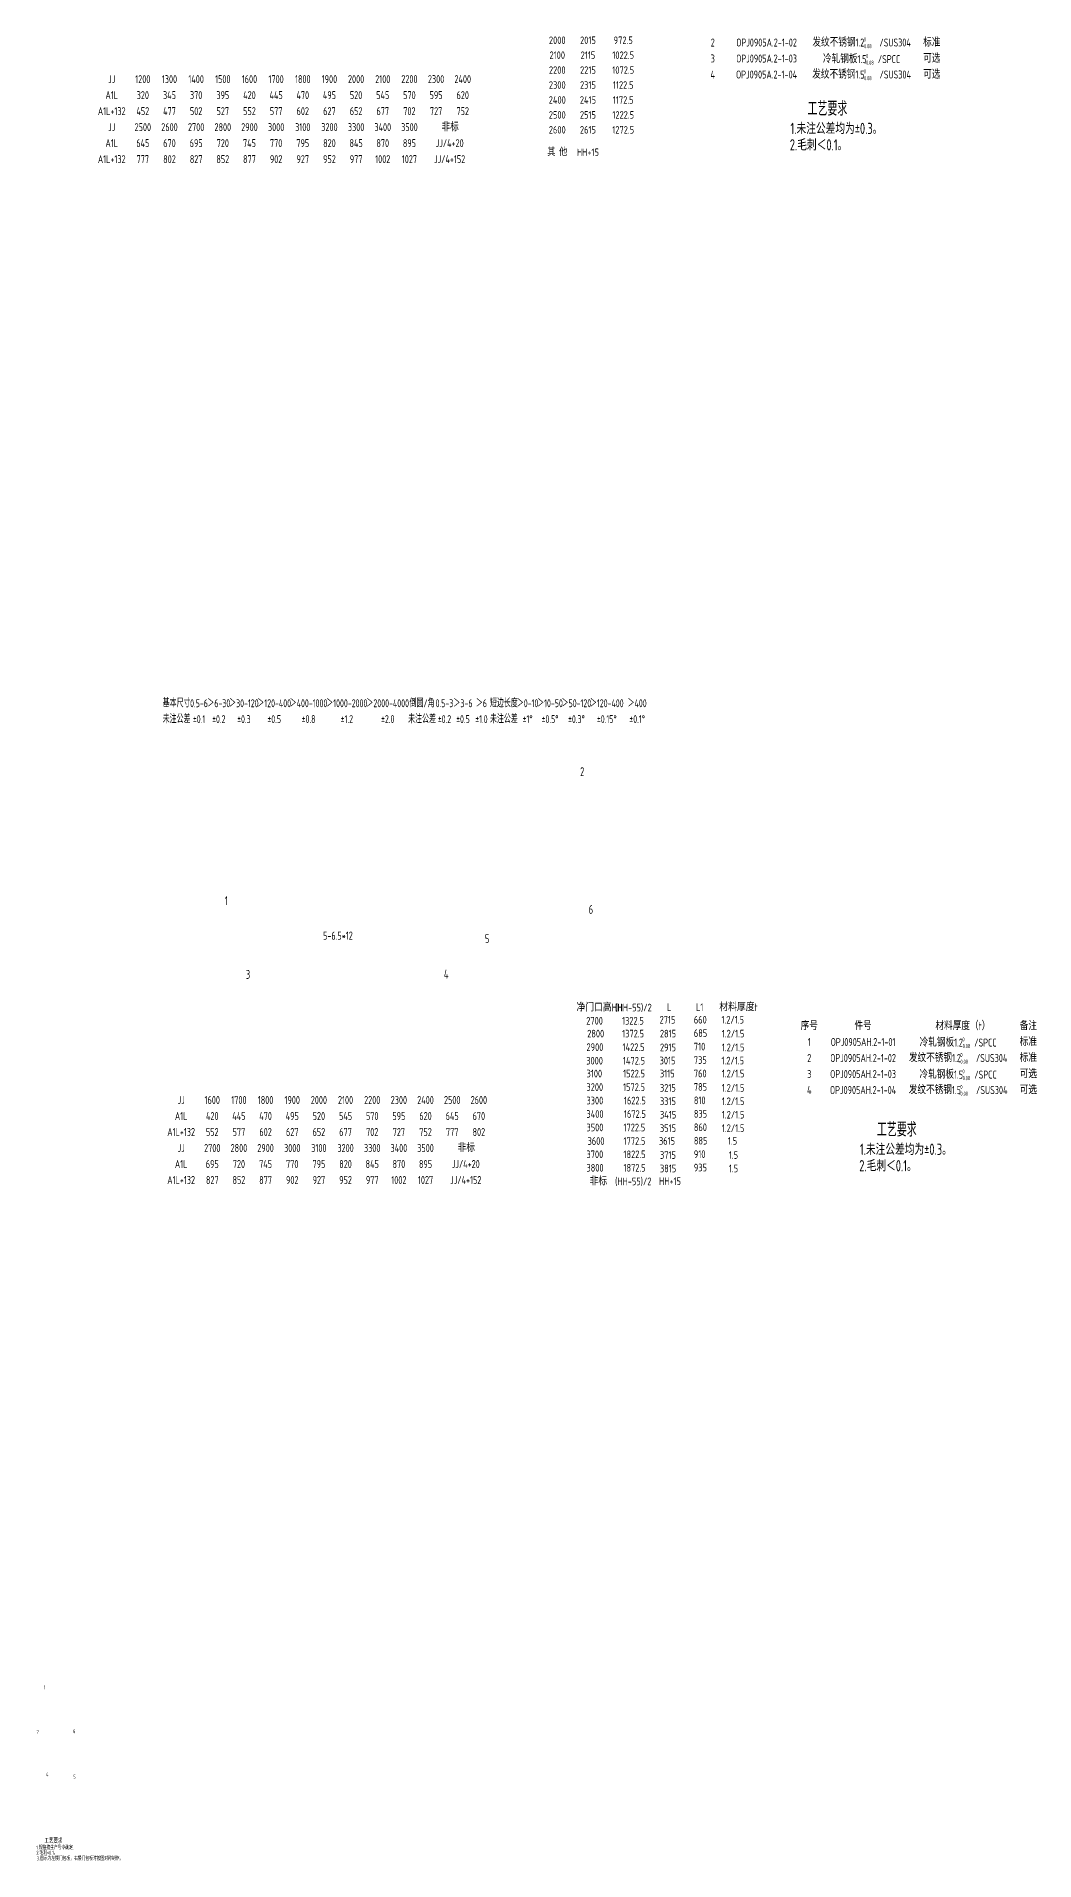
# Model space of a CAD drawing. Header units: inches. Extents: x 14216 to 120088, y -28810 to 23559.
# Drawn here: x 40628 to 43997, y -7037 to -882 of the extents above; entities that cross this region are included whole.
import ezdxf
from ezdxf.enums import TextEntityAlignment as Align

# ---------------------------------------------------------------- set-up
doc = ezdxf.new("R2010")
doc.units = ezdxf.units.IN
doc.header["$LTSCALE"] = 0.3
doc.header["$MEASUREMENT"] = 0
for name, color, linetype in [('2', 2, 'Continuous'), ('2细实线', 2, 'Continuous'), ('7', 4, 'Continuous')]:
    doc.layers.add(name, color=color, linetype=linetype)
doc.layers.add('粗实线', color=7, linetype='Continuous', lineweight=30)
doc.styles.add('HZ', font='isocp2.shx', dxfattribs={"width": 0.7, "bigfont": 'hztxt.shx'})

msp = doc.modelspace()

# ---------------------------------------------------------------- texts
at = {"layer": '2', "style": 'HZ', "width": 0.8}
for s, height, p in [('2000', 25.2, (42386, -894.2)), ('2015', 25.2, (42489.6, -894.2)), ('972.5', 25.2, (42608.6, -894.2)), ('2', 27, (42910.9, -902)), ('OPJ0905A.2-1-02', 27, (43092.6, -902)), ('发纹不锈钢1.2    /SUS304 ', 27, (43419.8, -902)), ('标准', 27, (43650.5, -902)), ('2200', 25.2, (42386, -995)), ('2100', 25.2, (42386, -944.6)), ('2215', 25.2, (42489.6, -995)), ('2115', 25.2, (42489.6, -944.6)), ('1072.5', 25.2, (42608.6, -995)), ('1022.5', 25.2, (42608.6, -944.6)), ('3', 27, (42910.9, -956)), ('OPJ0905A.2-1-03', 27, (43092.6, -956)), ('冷轧钢板1.5   /SPCC', 27, (43413.3, -958)), ('可选', 27, (43650.5, -956)), ('2300', 25.2, (42386, -1045.4)), ('2315', 25.2, (42489.6, -1045.4)), ('1122.5', 25.2, (42608.6, -1045.4)), ('4', 27, (42910.9, -1010)), ('OPJ0905A.2-1-04', 27, (43092.6, -1010)), ('发纹不锈钢1.5    /SUS304 ', 27, (43419.8, -1010)), ('可选', 27, (43650.5, -1010)), ('2500', 25.2, (42386, -1146.2)), ('2515', 25.2, (42489.6, -1146.2)), ('1222.5', 25.2, (42608.6, -1146.2)), ('2600', 25.2, (42386, -1196.6)), ('2615', 25.2, (42489.6, -1196.6)), ('1272.5', 25.2, (42608.6, -1196.6)), ('其 他', 25.2, (42386, -1272.2)), ('HH+15', 25.2, (42489.6, -1272.2)), ('序号', 27, (43236.7, -4220.9)), ('件号', 27, (43418.4, -4220.9)), ('材料厚度（t）', 27, (43755.3, -4220.9)), ('备注', 27, (43976.3, -4220.9)), ('1', 27, (43236.7, -4274.9)), ('OPJ0905AH.2-1-01', 27, (43418.4, -4274.9)), ('冷轧钢板1.2   /SPCC', 27, (43739.1, -4276.8)), ('标准', 27, (43976.3, -4274.9)), ('3', 27, (43236.7, -4382.9)), ('2', 27, (43236.7, -4328.9)), ('OPJ0905AH.2-1-03', 27, (43418.4, -4382.9)), ('OPJ0905AH.2-1-02', 27, (43418.4, -4328.9)), ('发纹不锈钢1.2    /SUS304 ', 27, (43745.6, -4328.9)), ('冷轧钢板1.5   /SPCC', 27, (43739.1, -4384.8)), ('标准', 27, (43976.3, -4328.9)), ('可选', 27, (43976.3, -4382.9)), ('4', 27, (43236.7, -4436.9)), ('OPJ0905AH.2-1-04', 27, (43418.4, -4436.9)), ('发纹不锈钢1.5    /SUS304 ', 27, (43745.6, -4436.9)), ('可选', 27, (43976.3, -4436.9))]:
    msp.add_text(s, height=height, dxfattribs=at).set_placement(p, align=Align.MIDDLE_CENTER)
at = {"layer": '2', "color": 3, "style": 'HZ', "width": 0.8}
for s, p in [('2400', (42386, -1095.8)), ('2415', (42489.6, -1095.8)), ('1172.5', (42608.6, -1095.8))]:
    msp.add_text(s, height=25.2, dxfattribs=at).set_placement(p, align=Align.MIDDLE_CENTER)
at = {"layer": '2', "color": 6, "style": 'HZ'}
for s, height, width, p in [('1.未注公差均为±0.3。', 38, 0.75, (43173.3, -1210.9)), ('2.毛刺＜0.1。', 38, 0.75, (43171.1, -1266.3)), ('1.未注公差均为±0.3。', 38, 0.75, (43407.7, -4655.9)), ('2.毛刺＜0.1。', 38, 0.75, (43405.5, -4711.3)), ('1.规格按生产号令确定.', 13.5, 0.7, (40627.5, -6999.8)), ('2.毛刺≤0.1。', 13.5, 0.7, (40627.5, -7017.5)), ('3.图示为左慢门包板，右慢门包板时按图对称制作。', 13.5, 0.7, (40629.2, -7036.5))]:
    msp.add_text(s, height=height, dxfattribs=dict(at, width=width)).set_placement(p)
at = {"layer": '2', "color": 4, "style": 'HZ', "width": 0.7}
for s, p in [('2', (42463.2, -3377.6)), ('1', (41263.6, -3813.1)), ('6', (42492.2, -3842.3)), ('5', (42141.8, -3941.2)), ('3', (41334.8, -4061.8)), ('4', (42003.3, -4060.8))]:
    msp.add_text(s, height=30, dxfattribs=at).set_placement(p)
at = {"layer": '2', "char_height": 13.73, "attachment_point": 1, "style": 'HZ'}
for insert in [(43414.2, -884.6), (43421.4, -940.1), (43414.2, -992.6), (43747.2, -4259), (43740, -4311.4), (43747.2, -4367), (43740, -4419.4)]:
    msp.add_mtext(' 0\\P-0.08', dxfattribs=dict(at, insert=insert))
at = {"layer": '2', "color": 6, "insert": (41645.4, -3916), "char_height": 28, "attachment_point": 5, "style": 'HZ'}
msp.add_mtext('5-6.5*12', dxfattribs=at)
at = {"layer": '2细实线', "style": 'HZ', "width": 0.8}
for s, p in [('JJ', (40881.9, -1025.6)), ('1200', (40986.9, -1025.6)), ('1300', (41076.9, -1025.6)), ('1400', (41166.9, -1025.6)), ('1500', (41256.9, -1025.6)), ('1600', (41346.9, -1025.6)), ('1700', (41436.9, -1025.6)), ('1800', (41526.9, -1025.6)), ('1900', (41616.9, -1025.6)), ('2000', (41706.9, -1025.6)), ('2100', (41796.9, -1025.6)), ('2200', (41886.9, -1025.6)), ('2300', (41976.9, -1025.6)), ('2400', (42066.9, -1025.6)), ('A1L', (40881.9, -1079.6)), ('320', (40986.9, -1079.6)), ('345', (41076.9, -1079.6)), ('370', (41166.9, -1079.6)), ('395', (41256.9, -1079.6)), ('420', (41346.9, -1079.6)), ('445', (41436.9, -1079.6)), ('470', (41526.9, -1079.6)), ('495', (41616.9, -1079.6)), ('520', (41706.9, -1079.6)), ('545', (41796.9, -1079.6)), ('570', (41886.9, -1079.6)), ('595', (41976.9, -1079.6)), ('620', (42066.9, -1079.6)), ('A1L+132', (40881.9, -1133.6)), ('452', (40986.9, -1133.6)), ('477', (41076.9, -1133.6)), ('502', (41166.9, -1133.6)), ('527', (41256.9, -1133.6)), ('552', (41346.9, -1133.6)), ('577', (41436.9, -1133.6)), ('602', (41526.9, -1133.6)), ('627', (41616.9, -1133.6)), ('652', (41706.9, -1133.6)), ('677', (41796.9, -1133.6)), ('702', (41886.9, -1133.6)), ('727', (41976.9, -1133.6)), ('752', (42066.9, -1133.6)), ('A1L', (40881.9, -1241.6)), ('JJ', (40881.9, -1187.6)), ('2500', (40986.9, -1187.6)), ('645', (40986.9, -1241.6)), ('2600', (41076.9, -1187.6)), ('670', (41076.9, -1241.6)), ('2700', (41166.9, -1187.6)), ('695', (41166.9, -1241.6)), ('2800', (41256.9, -1187.6)), ('720', (41256.9, -1241.6)), ('2900', (41346.9, -1187.6)), ('745', (41346.9, -1241.6)), ('3000', (41436.9, -1187.6)), ('770', (41436.9, -1241.6)), ('3100', (41526.9, -1187.6)), ('795', (41526.9, -1241.6)), ('3200', (41616.9, -1187.6)), ('820', (41616.9, -1241.6)), ('3300', (41706.9, -1187.6)), ('845', (41706.9, -1241.6)), ('3400', (41796.9, -1187.6)), ('870', (41796.9, -1241.6)), ('3500', (41886.9, -1187.6)), ('895', (41886.9, -1241.6)), ('JJ/4+20', (42022.7, -1241.6)), ('非标', (42024.5, -1187.6)), ('A1L+132', (40881.9, -1295.6)), ('777', (40986.9, -1295.6)), ('802', (41076.9, -1295.6)), ('827', (41166.9, -1295.6)), ('852', (41256.9, -1295.6)), ('877', (41346.9, -1295.6)), ('902', (41436.9, -1295.6)), ('927', (41526.9, -1295.6)), ('952', (41616.9, -1295.6)), ('977', (41706.9, -1295.6)), ('1002', (41796.9, -1295.6)), ('1027', (41886.9, -1295.6)), ('JJ/4+152', (42022.7, -1295.6)), ('JJ', (41116.3, -4470.6)), ('1600', (41221.3, -4470.6)), ('1700', (41311.3, -4470.6)), ('1800', (41401.3, -4470.6)), ('1900', (41491.3, -4470.6)), ('2000', (41581.3, -4470.6)), ('2100', (41671.3, -4470.6)), ('2200', (41761.3, -4470.6)), ('2300', (41851.3, -4470.6)), ('2400', (41941.3, -4470.6)), ('2500', (42031.3, -4470.6)), ('2600', (42121.3, -4470.6)), ('A1L', (41116.3, -4524.6)), ('420', (41221.3, -4524.6)), ('445', (41311.3, -4524.6)), ('470', (41401.3, -4524.6)), ('495', (41491.3, -4524.6)), ('520', (41581.3, -4524.6)), ('545', (41671.3, -4524.6)), ('570', (41761.3, -4524.6)), ('595', (41851.3, -4524.6)), ('620', (41941.3, -4524.6)), ('645', (42031.3, -4524.6)), ('670', (42121.3, -4524.6)), ('A1L+132', (41116.3, -4578.6)), ('552', (41221.3, -4578.6)), ('577', (41311.3, -4578.6)), ('602', (41401.3, -4578.6)), ('627', (41491.3, -4578.6)), ('652', (41581.3, -4578.6)), ('677', (41671.3, -4578.6)), ('702', (41761.3, -4578.6)), ('727', (41851.3, -4578.6)), ('752', (41941.3, -4578.6)), ('777', (42031.3, -4578.6)), ('非标', (42078.9, -4632.6)), ('802', (42121.3, -4578.6)), ('A1L', (41116.3, -4686.6)), ('JJ', (41116.3, -4632.6)), ('2700', (41221.3, -4632.6)), ('695', (41221.3, -4686.6)), ('2800', (41311.3, -4632.6)), ('720', (41311.3, -4686.6)), ('2900', (41401.3, -4632.6)), ('745', (41401.3, -4686.6)), ('3000', (41491.3, -4632.6)), ('770', (41491.3, -4686.6)), ('3100', (41581.3, -4632.6)), ('795', (41581.3, -4686.6)), ('3200', (41671.3, -4632.6)), ('820', (41671.3, -4686.6)), ('3300', (41761.3, -4632.6)), ('845', (41761.3, -4686.6)), ('3400', (41851.3, -4632.6)), ('870', (41851.3, -4686.6)), ('3500', (41941.3, -4632.6)), ('895', (41941.3, -4686.6)), ('JJ/4+20', (42077.1, -4686.6)), ('A1L+132', (41116.3, -4740.6)), ('827', (41221.3, -4740.6)), ('852', (41311.3, -4740.6)), ('877', (41401.3, -4740.6)), ('902', (41491.3, -4740.6)), ('927', (41581.3, -4740.6)), ('952', (41671.3, -4740.6)), ('977', (41761.3, -4740.6)), ('1002', (41851.3, -4740.6)), ('1027', (41941.3, -4740.6)), ('JJ/4+152', (42077.1, -4740.6))]:
    msp.add_text(s, height=27, dxfattribs=at).set_placement(p, align=Align.MIDDLE_CENTER)
at = {"layer": '2细实线', "linetype": 'ByBlock', "style": 'HZ', "width": 0.65}
for s, p in [('基本尺寸', (41100.9, -3131.7)), ('0.5-6', (41176.6, -3131.7)), ('＞6-30', (41243.4, -3131.7)), ('＞30-120', (41328.1, -3131.7)), ('＞120-400', (41430.5, -3131.7)), ('＞400-1000', (41546.4, -3131.7)), ('＞1000-2000', (41675.6, -3131.7)), ('＞2000-4000', (41813.7, -3131.7)), ('倒圆/角', (41929.5, -3131.7)), ('0.5-3', (42005.2, -3131.7)), ('＞3-6', (42067.6, -3131.7)), ('＞6', (42130, -3131.7)), ('短边长度', (42205.7, -3131.7)), ('＞0-10', (42285.9, -3131.7)), ('＞10-50', (42361.6, -3131.7)), ('＞50-120', (42450.7, -3131.7)), ('＞120-400', (42553.2, -3131.7)), ('＞400', (42655.7, -3131.7)), ('未注公差', (41100.9, -3185.2)), ('%%p0.1', (41176.6, -3185.2)), ('%%p0.2', (41243.4, -3185.2)), ('%%p0.3', (41328.1, -3185.2)), ('%%p0.5', (41430.5, -3185.2)), ('%%p0.8', (41546.4, -3185.2)), ('%%p1.2', (41675.6, -3185.2)), ('%%p2.0', (41813.7, -3185.2)), ('未注公差', (41929.5, -3185.2)), ('%%p0.2', (42005.2, -3185.2)), ('%%p0.5', (42067.6, -3185.2)), ('%%p1.0', (42130, -3185.2)), ('未注公差', (42205.7, -3185.2)), ('%%p1%%d', (42285.9, -3185.2)), ('%%p0.5%%d', (42361.6, -3185.2)), ('%%p0.3%%d', (42450.7, -3185.2)), ('%%p0.15%%d', (42553.2, -3185.2)), ('%%p0.1%%d', (42655.7, -3185.2))]:
    msp.add_text(s, height=26.73, dxfattribs=at).set_placement(p, align=Align.MIDDLE_CENTER)
at = {"layer": '7', "color": 2, "style": 'HZ', "width": 0.85}
for s, height, p in [('净门口高HH', 25.92, (42450.8, -4171.5)), ('(HH-55)/2', 25.9, (42582.2, -4171.5)), ('L', 25.9, (42756.4, -4170.4)), ('L1', 25.92, (42854.3, -4170.4)), ('材料厚度t', 25.92, (42933, -4170.4)), ('2700', 25.92, (42483.9, -4216.1)), ('2800', 25.92, (42487.1, -4259.5)), ('1322.5', 25.92, (42604.8, -4216.1)), ('1372.5', 25.92, (42605.1, -4259.5)), ('2715', 25.92, (42731.5, -4212.6)), ('2815', 25.92, (42732.6, -4259.5)), ('660', 25.92, (42847.1, -4212.6)), ('685', 25.92, (42847.1, -4257.9)), ('1.2/1.5', 25.92, (42940.5, -4212.6)), ('1.2/1.5', 25.92, (42941.6, -4259.5)), ('2900', 25.92, (42484.7, -4305.2)), ('1422.5', 25.92, (42606.5, -4305.2)), ('2915', 25.92, (42732.7, -4306)), ('710', 25.92, (42847.1, -4303.3)), ('1.2/1.5', 25.92, (42941.7, -4306)), ('3000', 25.92, (42483.9, -4350.9)), ('3100', 25.92, (42484.9, -4394.3)), ('1472.5', 25.92, (42607.7, -4350.9)), ('1522.5', 25.92, (42608.3, -4394.3)), ('3015', 25.92, (42731.5, -4350.5)), ('3115', 25.92, (42732.6, -4394.3)), ('735', 25.92, (42847.1, -4348.7)), ('760', 25.92, (42847.1, -4394)), ('1.2/1.5', 25.92, (42940.5, -4350.5)), ('1.2/1.5', 25.92, (42941.6, -4394.3)), ('3200', 25.92, (42484.6, -4440)), ('1572.5', 25.92, (42608.1, -4440)), ('3215', 25.92, (42732.7, -4442.4)), ('785', 25.92, (42847.1, -4439.4)), ('1.2/1.5', 25.92, (42941.7, -4442.4)), ('3300', 25.92, (42484.6, -4485.4)), ('1622.5', 25.92, (42611, -4485.4)), ('3315', 25.92, (42732.7, -4487.7)), ('810', 25.92, (42847.1, -4484.7)), ('1.2/1.5', 25.92, (42941.7, -4487.7)), ('3400', 25.92, (42484.6, -4530.8)), ('3500', 25.92, (42484.6, -4576.1)), ('1722.5', 25.92, (42609.6, -4576.1)), ('1672.5', 25.92, (42611, -4530.8)), ('3415', 25.92, (42732.7, -4533.1)), ('3515', 25.92, (42732.7, -4578.5)), ('835', 25.92, (42847.1, -4530.1)), ('860', 25.92, (42847.1, -4575.5)), ('1.2/1.5', 25.92, (42941.7, -4533.1)), ('1.2/1.5', 25.92, (42941.7, -4578.5)), ('3600', 25.92, (42488.3, -4622)), ('1772.5', 25.92, (42609.8, -4622)), ('3615', 25.92, (42729.4, -4621.5)), ('885', 25.92, (42847.1, -4620.8)), ('1.5', 25.92, (42962.1, -4621.5)), ('3700', 25.92, (42484.6, -4666.8)), ('1822.5', 25.92, (42609.6, -4666.8)), ('3715', 25.92, (42732.7, -4669.2)), ('910', 25.92, (42847.1, -4666.2)), ('1.5', 25.92, (42965.3, -4669.2)), ('3800', 25.92, (42484.6, -4712.2)), ('非标', 25.92, (42495, -4758.1)), ('(HH-55)/2', 25.92, (42581.2, -4758.1)), ('1872.5', 25.92, (42609.6, -4712.2)), ('HH+15', 25.92, (42729.4, -4757.6)), ('3815', 25.92, (42732.7, -4714.5)), ('935', 25.92, (42847.1, -4711.5)), ('1.5', 25.92, (42965.3, -4714.5))]:
    msp.add_text(s, height=height, dxfattribs=at).set_placement(p)
at = {"layer": '7', "style": 'HZ', "width": 0.7}
for s, p in [('1', (40652.8, -6459.1)), ('7', (40628.3, -6609.6)), ('6', (40751.8, -6607.3)), ('4', (40660.3, -6753.3)), ('5', (40752.2, -6761.1))]:
    msp.add_text(s, height=13.5, dxfattribs=at).set_placement(p)
at = {"layer": '粗实线', "color": 3, "linetype": 'Continuous', "lineweight": -3, "style": 'HZ', "width": 0.7}
for height, p in [(48, (43230.7, -1149)), (48, (43465.1, -4594)), (16, (40654.8, -6978.3))]:
    msp.add_text('工艺要求', height=height, dxfattribs=at).set_placement(p)

doc.saveas('drawing.dxf')
